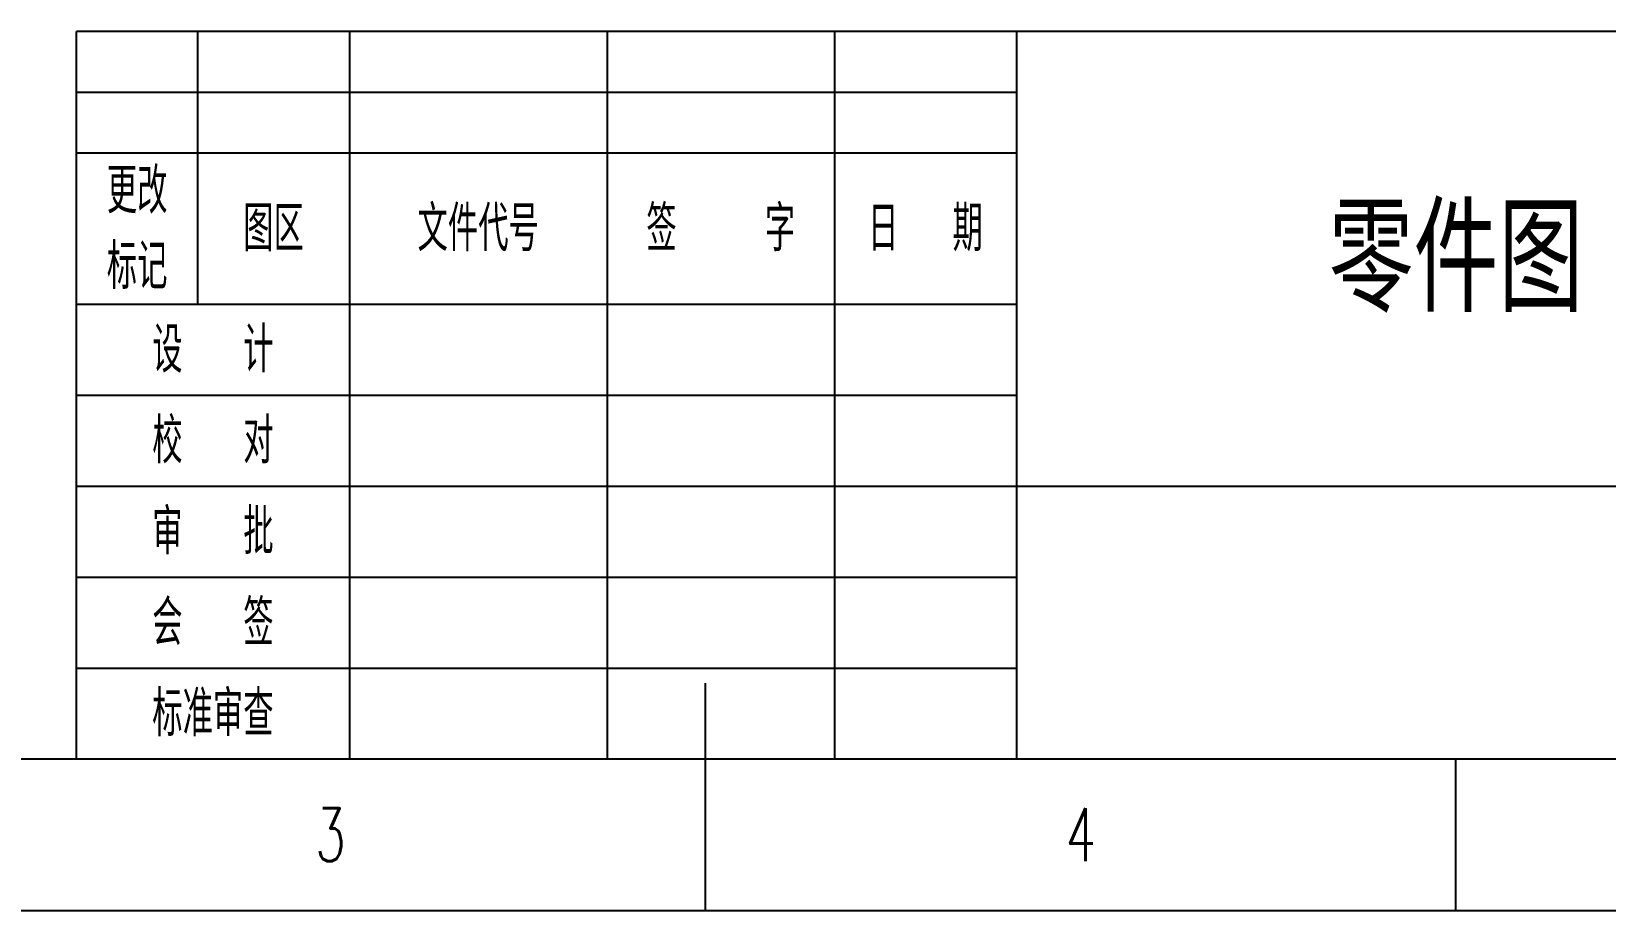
# Model space of a CAD drawing. Header units: millimetres. Extents: x 0 to 297, y 0 to 420.
# Drawn here: x 104 to 207.9, y 0 to 58 of the extents above; entities that cross this region are included whole.
import ezdxf
from ezdxf.enums import TextEntityAlignment as Align

# ---------------------------------------------------------------- set-up
doc = ezdxf.new("R2010")
doc.units = ezdxf.units.MM
doc.layers.add('PDM_Title', color=7, linetype='Continuous')
doc.styles.add('HZ', font='TXT.SHX', dxfattribs={"width": 0.667, "bigfont": 'HZTXT.SHX'})

# ---------------------------------------------------------------- blocks, each defined once
blk = doc.blocks.new('FitPDM_DWGFrame')
at = {"layer": 'PDM_Title', "color": 0}
for p, q in [((287, 58), (107, 58)), ((107, 10), (107, 58)), ((148.5, 0), (148.5, 15)), ((25, 10), (287, 10))]:
    blk.add_line(p, q, dxfattribs=at)
at = {"layer": 'PDM_Title', "color": 2}
for p, q in [((115, 40), (115, 58)), ((125, 58), (125, 10)), ((142, 58), (142, 10)), ((157, 58), (157, 10)), ((169, 58), (169, 10)), ((107, 54), (169, 54)), ((107, 50), (169, 50)), ((107, 40), (169, 40)), ((107, 34), (169, 34)), ((107, 28), (169, 28)), ((169, 28), (227, 28)), ((107, 22), (169, 22)), ((107, 16), (169, 16)), ((198, 0), (198, 10)), ((0, 0), (297, 0))]:
    blk.add_line(p, q, dxfattribs=at)
at = {"layer": 'PDM_Title', "color": 2, "style": 'HZ'}
for s, height, width, p in [('更改', 3, 0.667, (111, 47.5)), ('文件代号', 3, 0.667, (133.5, 45)), ('签   字', 3, 0.667, (149.5, 45)), ('日  期', 3, 0.667, (163, 45)), ('零件图', 7, 0.8, (198, 43)), ('图区', 3, 0.667, (120, 45)), ('标记', 3, 0.667, (111, 42.5)), ('设\u3000\u3000计', 3, 0.667, (116, 37)), ('校\u3000\u3000对', 3, 0.667, (116, 31)), ('审\u3000\u3000批', 3, 0.667, (116, 25)), ('会\u3000\u3000签', 3, 0.667, (116, 19)), ('标准审查', 3, 0.667, (116, 13)), ('3', 3.5, 0.667, (123.75, 5)), ('4', 3.5, 0.667, (173.25, 5))]:
    blk.add_text(s, height=height, dxfattribs=dict(at, width=width)).set_placement(p, align=Align.MIDDLE_CENTER)

msp = doc.modelspace()

# ---------------------------------------------------------------- block references
at = {"layer": 'PDM_Title'}
msp.add_blockref('FitPDM_DWGFrame', (0, 0), dxfattribs=at)

doc.saveas('drawing.dxf')
